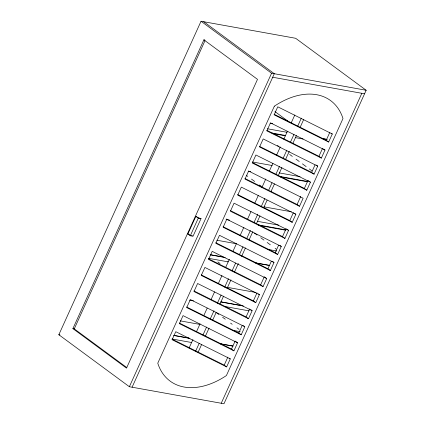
<?xml version="1.0" encoding="UTF-8"?>
<svg xmlns="http://www.w3.org/2000/svg" width="425" height="425" viewBox="0 0 425 425"><rect width="100%" height="100%" fill="white"/><g stroke="black" fill="none" stroke-linecap="round" stroke-linejoin="round"><path stroke-width="0.64" d="M58.836 334.735L201.036 21.25L295.635 38.282L366.164 90.265L223.964 403.75L129.365 386.718L58.836 334.735L59.925 334.937M203.894 39.838L257.502 79.348L126.507 368.124L72.898 328.621L203.894 39.838L204.808 40.003M72.898 328.621L74.263 328.865L204.988 40.688M187.871 233.989L195.877 216.341L198.374 217.797L201.03 218.615L193.024 236.263L190.288 235.769L187.871 233.989L188.557 234.111M190.288 235.769L198.294 218.121L201.03 218.615M129.365 386.718L271.57 73.228L366.164 90.265M132.095 387.207L274.3 73.722L203.772 21.744M189.104 347.99L192.939 339.538M196.499 331.691L200.058 323.845M203.894 315.392L207.177 308.152M211.012 299.699L214.572 291.853M218.407 283.401L221.967 275.554M225.526 267.707L229.357 259.255M232.916 251.409L236.481 243.557M240.04 235.71L243.87 227.258M247.43 219.412L250.989 211.565M254.825 203.113L258.384 195.266M261.943 187.42L265.779 178.968M269.338 171.121L272.898 163.274M276.457 155.423L280.293 146.976M283.852 139.124L287.412 131.277M291.242 122.825L294.807 114.978M195.633 351.193L199.192 343.342M203.028 334.895L206.587 327.043M210.147 319.196L213.982 310.744M217.265 303.503L221.101 295.051M224.66 287.204L228.491 278.752M232.055 270.906L235.615 263.059M239.445 254.607L243.004 246.76M246.564 238.908L250.399 230.462M253.959 222.61L257.794 214.163M261.077 206.917L264.913 198.464M268.473 190.618L272.032 182.771M275.868 174.319L279.427 166.472M283.257 158.02L286.817 150.174M290.381 142.327L293.941 134.481M297.5 126.629L301.33 118.182M198.093 352.288L201.652 344.441M205.211 336.589L209.047 328.142M212.606 320.291L216.166 312.444M219.996 303.992L223.561 296.145M227.12 288.299L230.95 279.847M234.51 272L238.345 263.548M241.634 256.307L245.464 247.855M249.023 240.008L252.859 231.556M256.418 223.709L259.978 215.863M263.813 207.411L267.097 200.164M270.932 191.712L274.492 183.866M278.051 176.019L281.887 167.567M285.446 159.72L289.276 151.268M292.836 143.422L296.395 135.575M299.96 127.728L303.79 119.276M229.309 358.163L230.276 358.875L226.637 366.908L224.214 365.123L227.858 357.096M235.631 341.387L237.564 342.81L233.92 350.843L231.503 349.063L235.147 341.031M241.209 334.783L186.692 307.588L190.331 299.556L244.848 326.751L241.209 334.783L238.792 332.998L242.17 325.539M250.686 309.618L252.137 310.686L248.492 318.718L246.075 316.938L249.719 308.906M258.458 293.909L259.425 294.621L255.781 302.653L253.364 300.873L257.008 292.841M263.064 286.593L260.647 284.808L264.292 276.776L266.709 278.561L263.064 286.593L208.548 259.399L212.192 251.366L266.709 278.561M272.547 261.428L273.998 262.496L270.353 270.528L267.936 268.749L271.32 261.29M279.831 245.363L281.281 246.436L277.642 254.463L275.225 252.684L278.603 245.225M287.119 229.303L288.57 230.371L284.925 238.404L282.508 236.619L286.152 228.592M294.408 213.238L295.858 214.306L292.214 222.339L289.797 220.559L293.436 212.527M299.498 206.274L244.981 179.084L248.625 171.052L303.142 198.247L299.498 206.274L297.08 204.494L300.725 196.462M308.497 180.758L310.431 182.182L306.786 190.214L304.369 188.429L308.013 180.402M316.264 165.049L317.714 166.117L314.075 174.149L311.652 172.369L315.037 164.911M323.553 148.989L325.003 150.057L321.358 158.089L318.941 156.304L322.586 148.272M331.319 133.28L332.286 133.992L328.647 142.024L326.23 140.245L329.869 132.212M221.228 403.256L361.834 93.298M272.701 77.249L364.565 93.792M270.135 123.154L272.723 123.617M322.649 138.582L327.207 139.405M267.421 128.77L286.955 132.287L286.71 132.111M322.24 138.646L326.798 139.464M271.947 133.025L285.52 135.469M272.329 133.477L285.35 135.819L285.111 135.639M295.248 137.599L303.062 139.007M252.636 161.999L272.186 165.522M279.236 172.901L300.071 176.651M279.257 176.343L307.934 181.502M248.205 171.132L250.808 171.599M280.234 176.901L307.583 181.82M264.026 206.847L291.385 211.772M257.284 221.287L278.773 225.154M226.058 219.098L227.359 219.337M257.975 224.846L285.983 229.893M226.254 219.518L229.511 220.102M258.937 225.404L285.637 230.212M191.393 235.631L192.419 235.817M216.856 240.221L236.401 243.738M267.665 249.369L276.787 251.01M210.651 254.756L223.024 256.982M255.058 262.751L269.381 265.333M210.242 254.819L225.218 257.513M255.951 263.048L269.625 265.508M208.638 258.347L228.172 261.864L227.933 261.688M227.2 287.316L255.861 292.474M221.112 301.872L241.294 305.506M220.702 301.936L243.493 306.037M189.672 300.167L193.577 300.868M224.31 306.404L249.05 310.856M180.274 320.864L199.814 324.387M232.385 330.252L240.205 331.659M174.069 335.405L189.045 338.098M220.426 343.751L232.799 345.977M173.66 335.463L189.938 338.396M220.671 343.931L233.038 346.157M172.056 338.996L191.59 342.513L191.351 342.332M332.286 133.992L277.769 106.802L274.13 114.835L328.647 142.024M274.082 114.235L326.23 140.245M325.003 150.057L270.486 122.862L266.842 130.895L321.358 158.089M266.794 130.294L318.941 156.304M317.714 166.117L263.197 138.927L259.553 146.96L314.075 174.149M259.51 146.359L311.652 172.369M310.431 182.182L255.914 154.992L252.269 163.019L306.786 190.214M252.222 162.424L304.369 188.429M244.933 178.484L297.08 204.494M295.858 214.306L241.336 187.117L237.697 195.149L292.214 222.339M237.649 194.549L289.797 220.559M288.57 230.371L234.053 203.182L230.408 211.209L284.925 238.404M230.361 210.614L282.508 236.619M281.281 246.436L226.764 219.242L223.125 227.274L277.642 254.463M223.077 226.674L275.225 252.684M273.998 262.496L219.481 235.307L215.836 243.339L270.353 270.528M215.788 242.739L267.936 268.749M208.5 258.798L260.647 284.808M259.425 294.621L204.908 267.431L201.264 275.464L255.781 302.653M201.216 274.863L253.364 300.873M252.137 310.686L197.62 283.496L193.975 291.529L248.492 318.718M193.928 290.928L246.075 316.938M186.644 306.988L238.792 332.998M237.564 342.81L183.048 315.621L179.403 323.653L233.92 350.843M179.355 323.053L231.503 349.063M230.276 358.875L175.759 331.686L172.114 339.713L226.637 366.908M172.072 339.118L224.214 365.123M201.036 21.25L271.57 73.228M274.943 111.578L289.303 122.161M277.429 145.435L279.023 146.609M289.664 154.45L292.32 156.411M296.044 159.152L299.237 161.505M302.43 163.859L306.149 166.6M309.342 168.953L312.003 170.914M246.718 175.589L247.78 176.375M251.504 179.116L254.697 181.47M259.484 184.997L261.077 186.171M254.394 233.054L257.051 235.014M260.775 237.761L263.967 240.109M267.16 242.462L270.348 244.816M275.134 248.343L276.202 249.124M195.877 216.341L198.294 218.121M189.008 234.446L190.368 235.445M217.871 261.938L220.001 263.505M243.398 325.678L244.364 326.395M216.213 312.529L218.875 314.489M222.599 317.231L225.255 319.191M230.573 323.112L232.172 324.286M236.959 327.813L239.084 329.38M74.263 328.865L126.815 367.588M274.353 106.186L157.771 363.194A72.797 47.844 -53.6 0 0 226.408 375.551L342.991 118.543A72.797 47.844 -53.6 0 0 274.353 106.186"/></g></svg>
